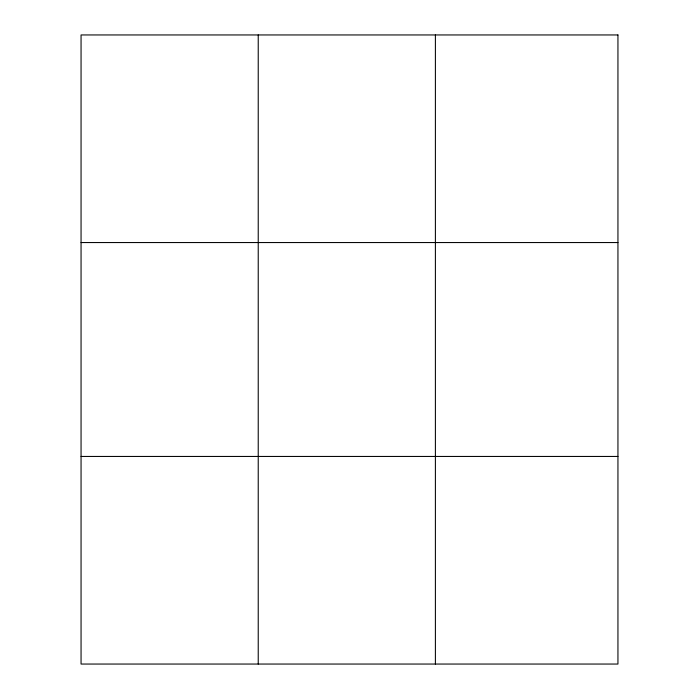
<?xml version="1.0" encoding="UTF-8"?>
<svg xmlns="http://www.w3.org/2000/svg" width="699" height="699" viewBox="0 0 699 699"><rect width="100%" height="100%" fill="white"/><g stroke="black" fill="none" stroke-linecap="round" stroke-linejoin="round"><path stroke-width="1.05" d="M258.228 664.05L258.228 34.95M435.398 664.05L435.398 34.95M81.058 242.553L617.942 242.553M81.058 456.447L617.942 456.447M617.942 34.95L617.942 664.05L81.058 664.05L81.058 34.95L617.942 34.95"/></g></svg>
